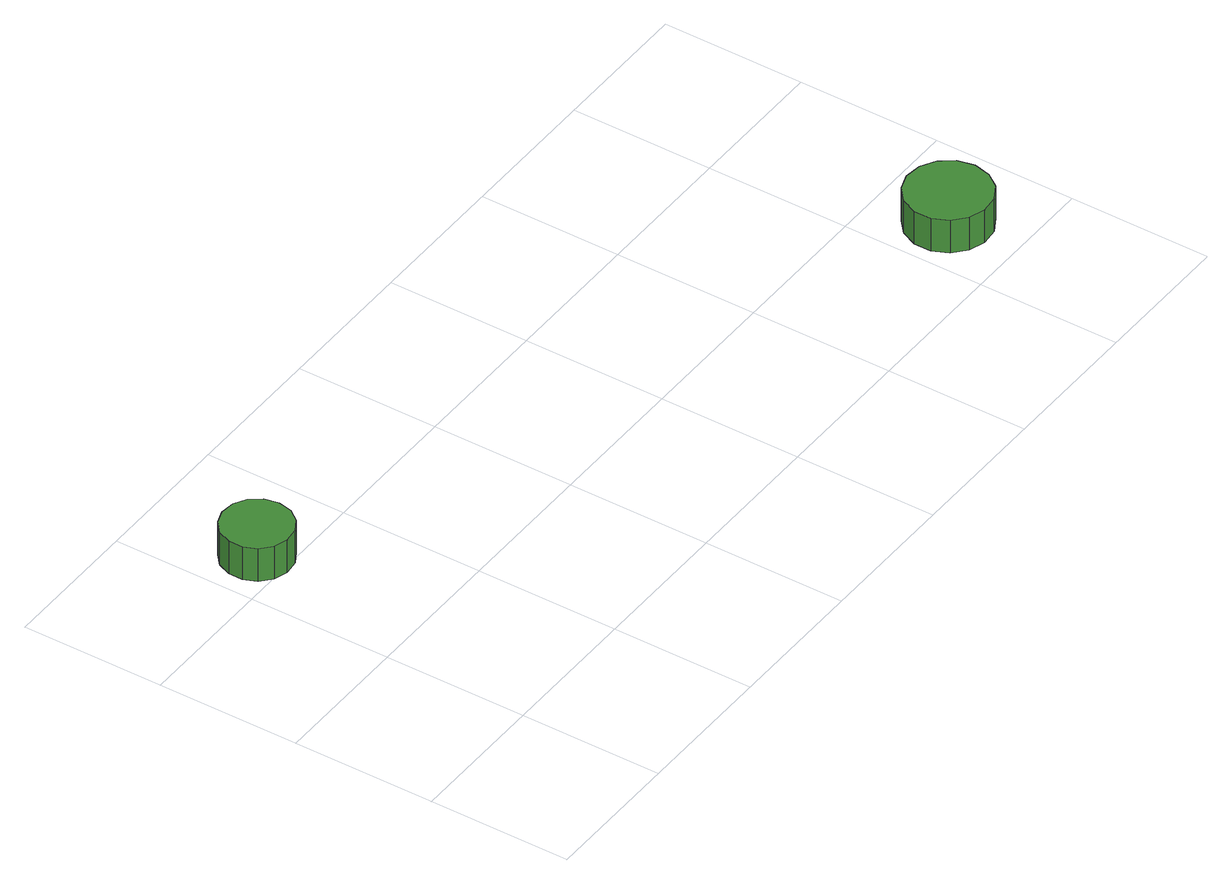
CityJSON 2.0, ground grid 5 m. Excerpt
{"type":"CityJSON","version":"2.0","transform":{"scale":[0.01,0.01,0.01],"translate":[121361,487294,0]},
"CityObjects":{
"tree1":{"type":"SolitaryVegetationObject","attributes":{"function":"something"},"geometry":[{"type":"MultiSurface","lod":"1","boundaries":[[[0,1,2,3,4,5,6,7,8,9,10,11,12,13,14]],[[15,16,17,18,19,20,21,22,23,24,25,26,27,28,29]],[[0,29,28,1]],[[1,28,27,2]],[[2,27,26,3]],[[3,26,25,4]],[[4,25,24,5]],[[5,24,23,6]],[[6,23,22,7]],[[7,22,21,8]],[[8,21,20,9]],[[9,20,19,10]],[[10,19,18,11]],[[11,18,17,12]],[[12,17,16,13]],[[13,16,15,14]],[[14,15,29,0]]]}]},
"tree2":{"type":"SolitaryVegetationObject","attributes":{"function":"something"},"geometry":[{"type":"MultiSurface","lod":"1","boundaries":[[[30,31,32,33,34,35,36,37,38,39,40,41,42,43,44]],[[45,46,47,48,49,50,51,52,53,54,55,56,57,58,59]],[[30,59,58,31]],[[31,58,57,32]],[[32,57,56,33]],[[33,56,55,34]],[[34,55,54,35]],[[35,54,53,36]],[[36,53,52,37]],[[37,52,51,38]],[[38,51,50,39]],[[39,50,49,40]],[[40,49,48,41]],[[41,48,47,42]],[[42,47,46,43]],[[43,46,45,44]],[[44,45,59,30]]]}]}
},
"vertices":[
[302,1102,190],[292,1152,190],[262,1193,190],[219,1218,190],[168,1223,190],[120,1207,190],[83,1174,190],[63,1128,190],[63,1077,190],[83,1031,190],[120,998,190],[168,982,190],[219,987,190],[262,1012,190],[292,1053,190],[292,1053,61],[262,1012,61],[219,987,61],[168,982,61],[120,998,61],[83,1031,61],[63,1077,61],[63,1128,61],[83,1174,61],[120,1207,61],[168,1223,61],[219,1218,61],[262,1193,61],[292,1152,61],[302,1102,61],
[2827,240,202],[2814,299,202],[2779,348,202],[2726,378,202],[2666,385,202],[2609,366,202],[2564,325,202],[2539,270,202],[2539,210,202],[2564,154,202],[2609,114,202],[2666,95,202],[2726,101,202],[2779,132,202],[2814,181,202],[2814,181,73],[2779,132,73],[2726,101,73],[2666,95,73],[2609,114,73],[2564,154,73],[2539,210,73],[2539,270,73],[2564,325,73],[2609,366,73],[2666,385,73],[2726,378,73],[2779,348,73],[2814,299,73],[2827,240,73]
]}
